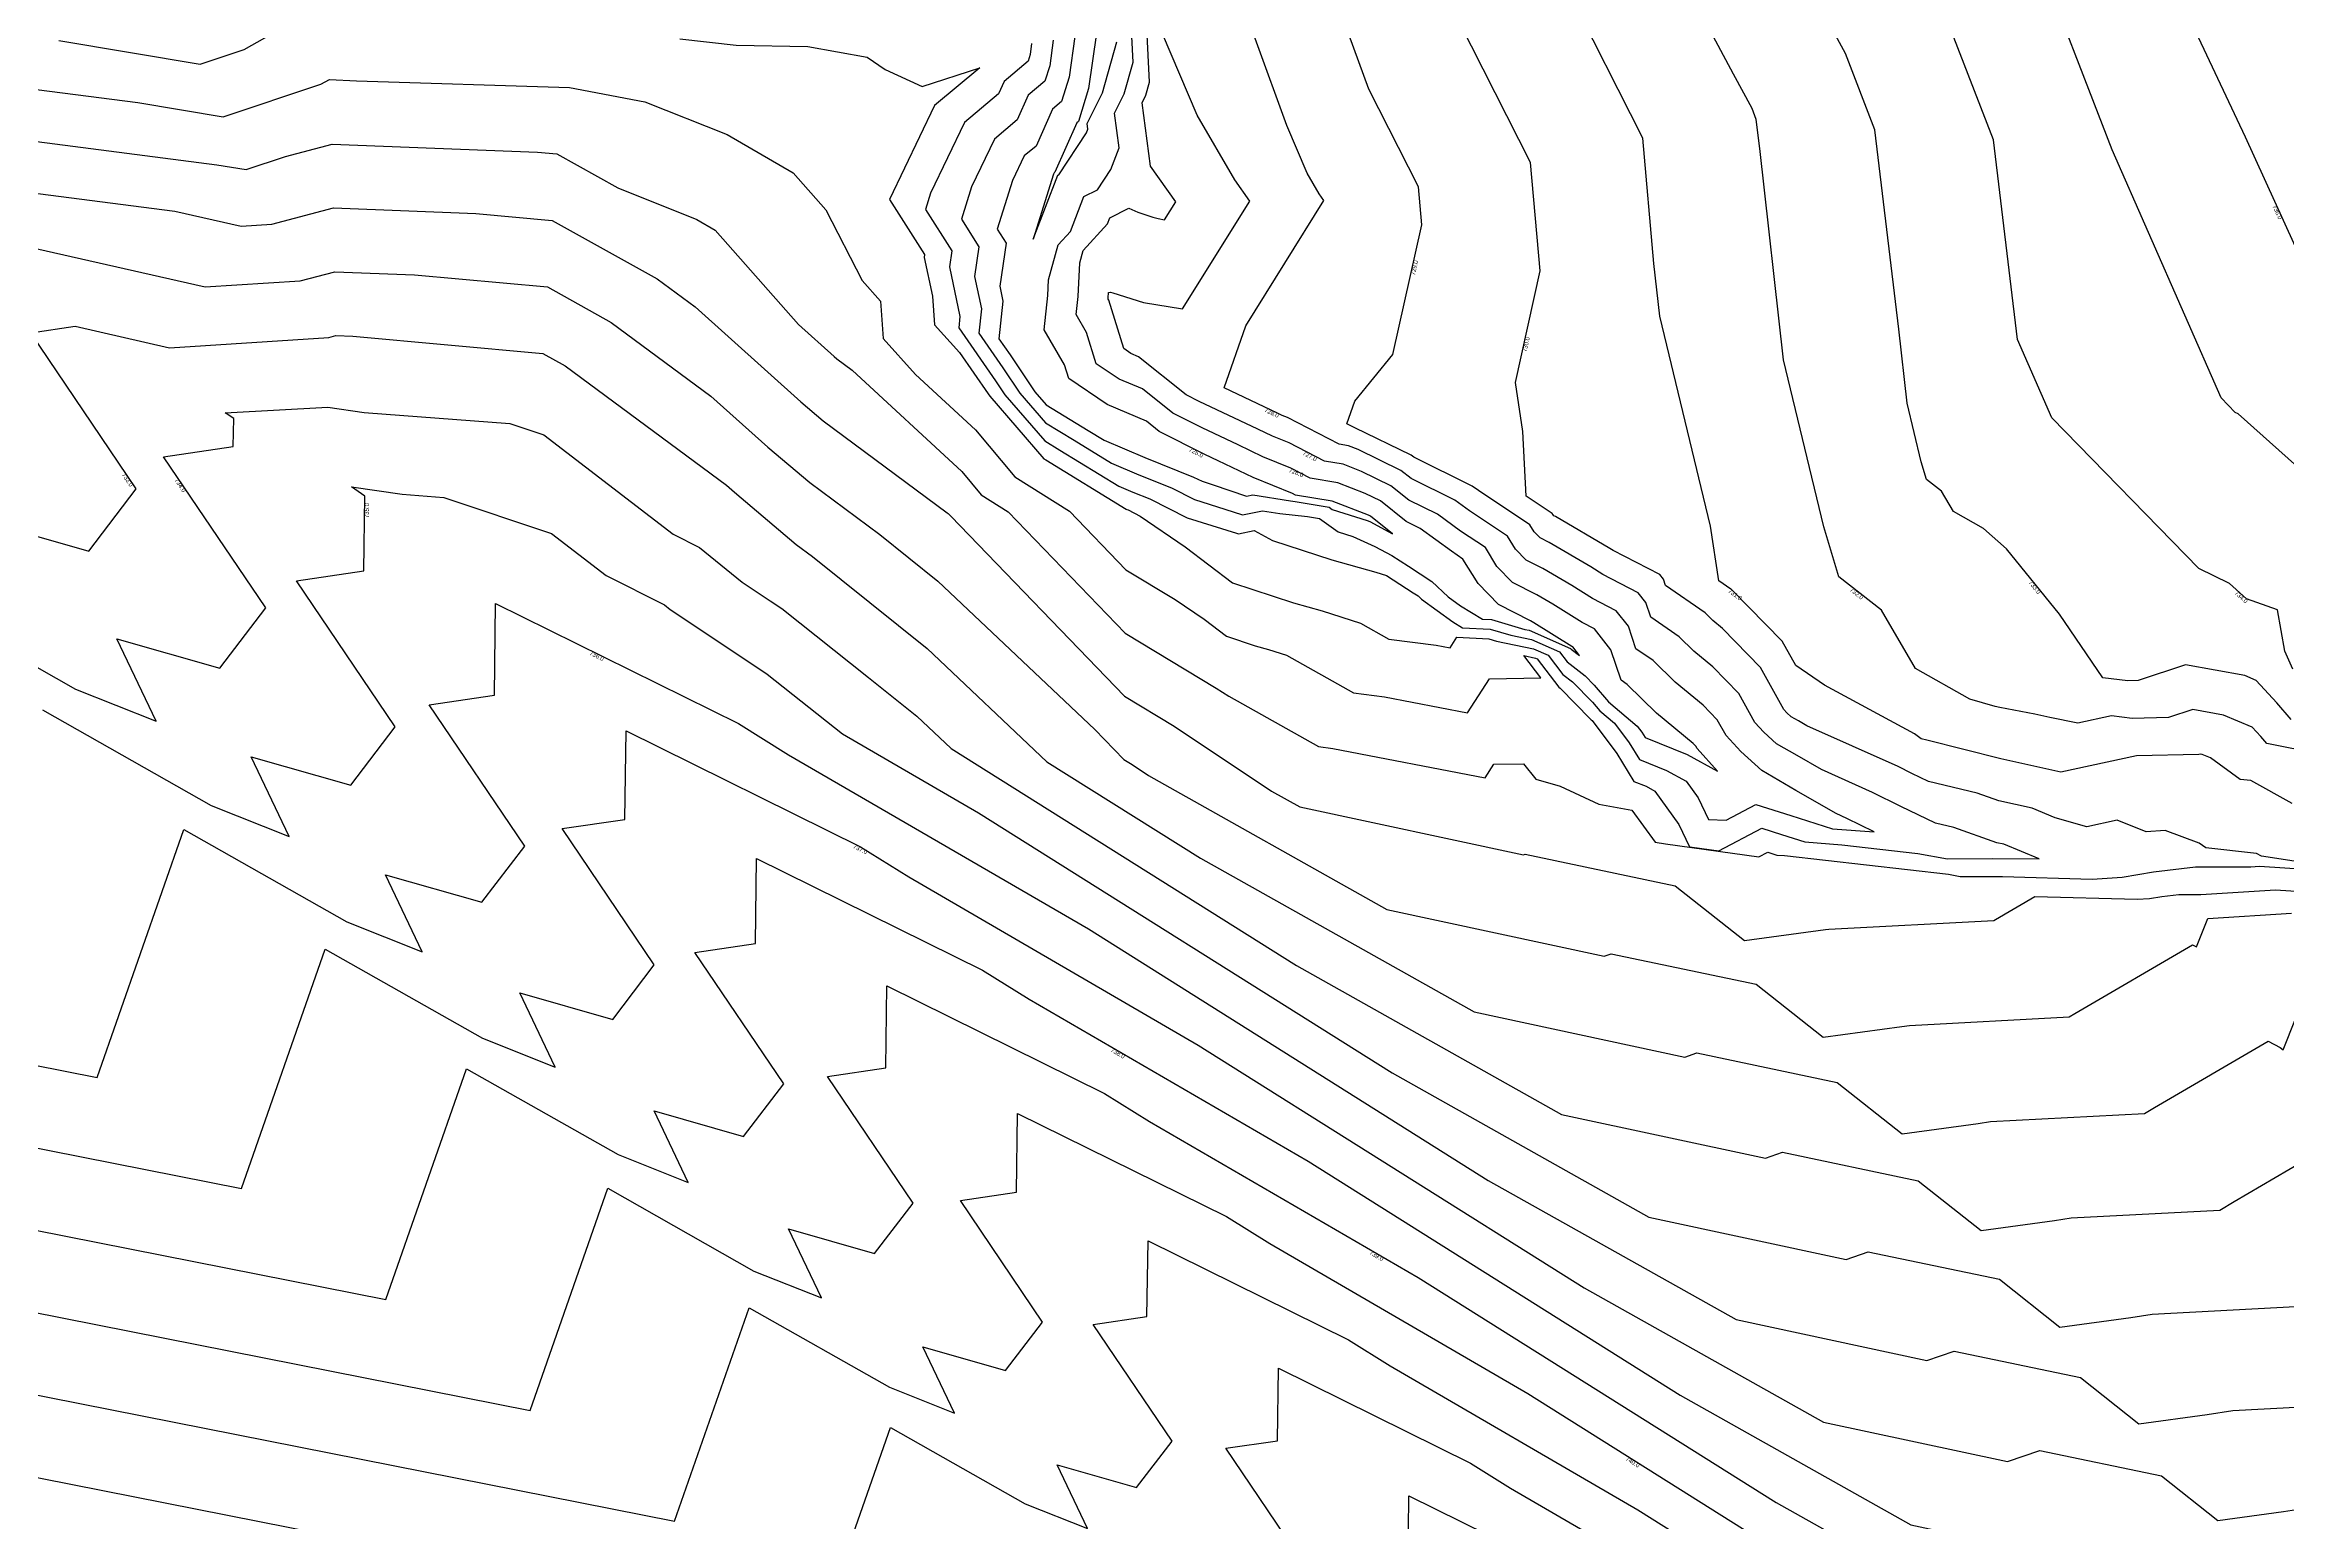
# Model space of a CAD drawing. Extents: x 1684434 to 1702565, y 997334 to 1000228.
# Drawn here: x 1699461.9 to 1699718.4, y 998563.3 to 998732.3 of the extents above; entities that cross this region are included whole.
import ezdxf

# ---------------------------------------------------------------- set-up
doc = ezdxf.new("R2010")
doc.units = 0
doc.layers.add('Default', color=7, linetype='Continuous')

msp = doc.modelspace()

# ---------------------------------------------------------------- linework, layer by layer
at = {"layer": 'Default'}
for points in [[(1699722.03, 998651.21), (1699716.08, 998652.39), (1699715.38, 998653.19), (1699714.39, 998654.27), (1699711.11, 998655.65), (1699707.61, 998656.28), (1699704.82, 998655.36), (1699700.67, 998655.27), (1699698.29, 998655.56), (1699694.43, 998654.73), (1699691.26, 998655.35), (1699689.54, 998655.73), (1699685.51, 998656.51), (1699684.98, 998656.64), (1699682.09, 998657.46), (1699675.88, 998660.96), (1699671.98, 998667.66), (1699667.12, 998671.45), (1699665.38, 998677.18), (1699660.79, 998696.31), (1699658.06, 998720.48), (1699657.66, 998723.78), (1699657.18, 998725.04), (1699655.04, 998728.97), (1699642.01, 998753.4)], [(1699718.87, 998655.15), (1699717.21, 998657.04), (1699714.86, 998659.61), (1699713.55, 998660.16), (1699706.76, 998661.38), (1699701.36, 998659.6), (1699700.17, 998659.58), (1699697.31, 998659.92), (1699692.35, 998667.18), (1699686.27, 998674.68), (1699683.65, 998677), (1699680.23, 998678.93), (1699678.86, 998681.28), (1699677.15, 998682.61), (1699676.54, 998684.62), (1699674.93, 998691.33), (1699673.98, 998699.8), (1699671.23, 998722.62), (1699667.87, 998731.34), (1699656.08, 998753.02)], [(1699721.66, 998638.54), (1699715.44, 998639.5), (1699714.89, 998639.81), (1699709.09, 998640.46), (1699708.34, 998641), (1699704.45, 998642.43), (1699702.27, 998642.3), (1699698.93, 998643.61), (1699695.47, 998642.86), (1699691.85, 998643.89), (1699689.24, 998644.98), (1699685.4, 998645.84), (1699682.95, 998646.71), (1699677.37, 998648.05), (1699675.46, 998648.97), (1699673.9, 998649.74), (1699663.46, 998654.42), (1699662.49, 998654.98), (1699661.67, 998655.46), (1699661.16, 998655.91), (1699660.81, 998656.3), (1699658.14, 998661.1), (1699653.79, 998665.55), (1699652.68, 998666.47), (1699651.8, 998667.33), (1699647.28, 998670.47), (1699647.04, 998671.21), (1699646.64, 998671.71), (1699641.3, 998674.47), (1699640.9, 998674.72), (1699634.69, 998678.37), (1699634.52, 998678.46), (1699634.41, 998678.57), (1699634.32, 998678.71), (1699631.32, 998680.71), (1699630.95, 998688.1), (1699630.1, 998693.7), (1699632.95, 998706.49), (1699631.85, 998718.86), (1699615.62, 998750.87)], [(1699456.72, 998727.76), (1699472.52, 998725.72), (1699482.28, 998724.1), (1699493.46, 998727.84), (1699494.43, 998728.38), (1699497.53, 998728.23), (1699521.89, 998727.46), (1699530.51, 998725.83), (1699539.92, 998722.06), (1699547.5, 998717.68), (1699551.22, 998713.46), (1699555.38, 998705.37), (1699557.47, 998703.01), (1699557.77, 998698.72), (1699561.49, 998694.63), (1699568.36, 998688.29), (1699572.84, 998682.92), (1699579.1, 998678.97), (1699585.55, 998672.28), (1699591.17, 998668.88), (1699594.5, 998666.6), (1699597.05, 998664.67), (1699600.33, 998663.58), (1699601.88, 998663.16), (1699603.92, 998662.48), (1699611.6, 998658.18), (1699615.14, 998657.74), (1699624.63, 998655.9), (1699627.16, 998659.79), (1699633.02, 998659.9), (1699631.07, 998662.45), (1699632.4, 998662.17), (1699632.6, 998662.09), (1699635.09, 998658.83), (1699635.22, 998658.73), (1699638.71, 998655.16), (1699638.77, 998655.1), (1699638.87, 998655.01), (1699641.7, 998651.26), (1699643.67, 998648.04), (1699645.05, 998647.49), (1699646.05, 998646.95), (1699648.81, 998643.12), (1699650.01, 998640.57), (1699650.34, 998640.52), (1699653.39, 998640.09), (1699658.31, 998642.69), (1699660.53, 998641.98), (1699663.2, 998641.13), (1699667.44, 998640.81), (1699676.14, 998639.82), (1699679.52, 998639.21), (1699684.67, 998639.22), (1699690.01, 998639.18), (1699685.98, 998640.86), (1699685.17, 998641.04), (1699680.25, 998642.79), (1699678.16, 998643.29), (1699674.2, 998645.18), (1699670.96, 998646.78), (1699665.13, 998649.4), (1699662.33, 998651), (1699659.98, 998652.37), (1699658.52, 998653.69), (1699657.51, 998654.8), (1699655.67, 998658.1), (1699652.68, 998661.16), (1699650.53, 998662.94), (1699648.83, 998664.6), (1699645.59, 998666.86), (1699645.04, 998668.51), (1699644.15, 998669.64), (1699640.12, 998671.72), (1699638.73, 998672.59), (1699633.97, 998675.39), (1699632.93, 998675.92), (1699632.27, 998676.6), (1699631.77, 998677.4), (1699625.88, 998681.34), (1699625.18, 998681.85), (1699618.47, 998685.15), (1699618.18, 998685.39), (1699611.73, 998688.53), (1699611.66, 998688.56), (1699611.59, 998688.57), (1699610.84, 998688.96), (1699611.74, 998691.57), (1699616.09, 998696.9), (1699619.39, 998711.74), (1699619.01, 998716.07), (1699613.33, 998727.27), (1699605.91, 998747.65)], [(1699722.53, 998702.29), (1699713.63, 998721.78), (1699701.32, 998747.94)], [(1699722.08, 998681.8), (1699712.8, 998690.11), (1699712.46, 998690.28), (1699710.85, 998691.93), (1699698.37, 998720.31), (1699689.25, 998743.95)], [(1699534.51, 998733.01), (1699540.98, 998732.31), (1699549.16, 998732.14), (1699555.95, 998730.92), (1699558.01, 998729.52), (1699562.25, 998727.55), (1699568.83, 998729.71), (1699563.66, 998725.38), (1699558.49, 998714.64), (1699562.52, 998708.33), (1699562.47, 998708.02), (1699563.42, 998703.59), (1699563.65, 998700.29), (1699566.5, 998697.15), (1699569.8, 998692.4), (1699569.97, 998692.14), (1699576.17, 998684.97), (1699576.38, 998684.85), (1699585.57, 998679.21), (1699585.67, 998679.17), (1699585.8, 998679.12), (1699587.2, 998678.42), (1699592.33, 998674.91), (1699597.76, 998670.79), (1699604.73, 998668.49), (1699608.02, 998667.58), (1699612.37, 998666.15), (1699615.62, 998664.33), (1699621.05, 998663.65), (1699622.63, 998663.34), (1699623.42, 998664.55), (1699627.06, 998664.36), (1699627.94, 998664.1), (1699632.17, 998663.23), (1699633.87, 998662.48), (1699635.55, 998660.29), (1699636.65, 998659.44), (1699638.92, 998657.12), (1699639.77, 998656.13), (1699641.45, 998654.7), (1699643.14, 998652.47), (1699644.31, 998650.55), (1699647.41, 998649.31), (1699649.64, 998648.09), (1699651.02, 998646.17), (1699652.19, 998643.69), (1699654.22, 998643.62), (1699657.62, 998645.41), (1699661.6, 998644.15), (1699666.39, 998642.63), (1699671.15, 998642.27), (1699668.02, 998643.82), (1699666.79, 998644.37), (1699662.18, 998647.02), (1699658.3, 998649.29), (1699655.88, 998651.46), (1699654.2, 998653.3), (1699653.2, 998655.1), (1699651.57, 998656.77), (1699648.38, 998659.41), (1699645.86, 998661.88), (1699643.9, 998663.24), (1699643.04, 998665.81), (1699641.65, 998667.57), (1699638.94, 998668.98), (1699636.56, 998670.46), (1699633.26, 998672.4), (1699631.35, 998673.37), (1699630.13, 998674.63), (1699629.22, 998676.1), (1699624.85, 998679.02), (1699623.19, 998680.24), (1699618.19, 998682.7), (1699617.01, 998683.64), (1699612.12, 998686.03), (1699611.03, 998686.45), (1699609.93, 998686.63), (1699604.05, 998689.69), (1699603.44, 998689.93), (1699602.91, 998690.19), (1699596.78, 998693.09), (1699599.26, 998700.19), (1699608.19, 998714.54), (1699607.65, 998715.3), (1699606.28, 998717.64), (1699603.97, 998723.09), (1699597.01, 998742.2)], [(1699718.98, 998645.53), (1699714.22, 998648.14), (1699713, 998648.28), (1699709.62, 998650.74), (1699708.67, 998651.13), (1699708.45, 998651.17), (1699708.28, 998651.12), (1699701.17, 998650.97), (1699692.51, 998649.1), (1699685.64, 998650.63), (1699677.16, 998652.76), (1699676.54, 998652.93), (1699675.76, 998653.48), (1699665.47, 998659.06), (1699662.17, 998661.3), (1699660.62, 998664.1), (1699654.9, 998669.94), (1699654.83, 998670), (1699654.77, 998670.05), (1699653.38, 998671.02), (1699652.42, 998677.25), (1699646.64, 998701.3), (1699645.96, 998707.33), (1699644.7, 998721.65), (1699636.17, 998738.47)], [(1699463.48, 998732.82), (1699479.65, 998730.14), (1699484.7, 998731.82), (1699493.01, 998736.5)], [(1699577.24, 998732.88), (1699576.83, 998729.93), (1699576.28, 998728.18), (1699574.38, 998726.56), (1699573.12, 998723.74), (1699570.5, 998721.54), (1699567.87, 998716.08), (1699566.73, 998712.37), (1699568.74, 998709.21), (1699568.24, 998705.82), (1699569.03, 998702.14), (1699568.73, 998699.34), (1699571.47, 998695.38), (1699573.41, 998692.47), (1699576.34, 998689.08), (1699579.62, 998687.09), (1699583.89, 998684.48), (1699587.04, 998683.13), (1699590.78, 998681.63), (1699593.41, 998680.31), (1699596.87, 998679.22), (1699598.89, 998678.54), (1699601.16, 998679.02), (1699603.16, 998678.69), (1699606.34, 998678.36), (1699607.69, 998678.13), (1699609.82, 998676.6), (1699611.5, 998676.06), (1699614.02, 998674.95), (1699615.97, 998673.9), (1699617.87, 998672.67), (1699620.55, 998670.93), (1699622.41, 998669.18), (1699623.84, 998668.14), (1699626.36, 998666.63), (1699627.36, 998666.58), (1699631.2, 998665.45), (1699631.7, 998665.35), (1699636.42, 998663.27), (1699636.47, 998663.2), (1699637.44, 998662.45), (1699636.67, 998663.44), (1699636.58, 998663.48), (1699632.21, 998666.2), (1699631.83, 998666.43), (1699628.17, 998668.29), (1699625.86, 998670.68), (1699624.11, 998673.5), (1699622.79, 998674.38), (1699619.22, 998677.01), (1699617.63, 998677.79), (1699614.69, 998680.15), (1699612.92, 998681.01), (1699609.78, 998682.23), (1699606.62, 998682.76), (1699604.41, 998683.9), (1699601.21, 998685.18), (1699598.38, 998686.55), (1699594.26, 998688.5), (1699590.91, 998690.2), (1699587.44, 998692.96), (1699584.78, 998694.09), (1699582.15, 998695.85), (1699581.06, 998699.42), (1699579.86, 998701.48), (1699580.08, 998703.52), (1699580.27, 998707.4), (1699580.65, 998708.79), (1699583.45, 998711.86), (1699583.7, 998712.53), (1699585.89, 998713.64), (1699586.93, 998713.2), (1699588.65, 998712.63), (1699589.23, 998712.45), (1699589.98, 998712.33), (1699591.26, 998714.39), (1699588.36, 998718.44), (1699587.4, 998725.71), (1699587.84, 998726.59), (1699588.25, 998728.05), (1699587.84, 998736.58)], [(1699719.04, 998660.9), (1699718.14, 998662.97), (1699717.27, 998667.69), (1699713.74, 998668.93), (1699711.78, 998670.69), (1699708.27, 998672.43), (1699691.48, 998689.67), (1699687.55, 998698.61), (1699684.8, 998721.46), (1699678.56, 998737.64)], [(1699574.77, 998732.47), (1699574.6, 998731.22), (1699574.37, 998730.48), (1699571.61, 998728.13), (1699570.98, 998726.72), (1699567.08, 998723.46), (1699563.18, 998715.36), (1699562.61, 998713.5), (1699565.63, 998708.77), (1699565.36, 998706.92), (1699566.56, 998701.26), (1699566.42, 998699.96), (1699570.63, 998693.89), (1699571.69, 998692.3), (1699576.26, 998687.03), (1699578, 998685.97), (1699584.73, 998681.84), (1699586.36, 998681.15), (1699588.29, 998680.37), (1699592.57, 998678.23), (1699598.19, 998676.47), (1699598.43, 998676.39), (1699600.23, 998676.77), (1699602.33, 998675.63), (1699609.12, 998673.39), (1699614.15, 998672), (1699615.37, 998671.6), (1699618.42, 998669.64), (1699618.98, 998669.28), (1699619.38, 998668.91), (1699622.95, 998666.3), (1699624.07, 998665.63), (1699627.21, 998665.47), (1699629.57, 998664.78), (1699631.93, 998664.29), (1699635.14, 998662.88), (1699636.01, 998661.74), (1699638.07, 998660.15), (1699639.12, 998659.07), (1699640.77, 998657.15), (1699644.03, 998654.38), (1699644.57, 998653.67), (1699644.94, 998653.06), (1699649.76, 998651.13), (1699653.24, 998649.23), (1699650.9, 998651.8), (1699650.73, 998652.1), (1699650.46, 998652.38), (1699646.24, 998655.88), (1699642.89, 998659.15), (1699642.2, 998659.63), (1699641.04, 998663.11), (1699639.16, 998665.51), (1699637.76, 998666.23), (1699634.39, 998668.33), (1699632.54, 998669.42), (1699629.76, 998670.83), (1699628, 998672.66), (1699626.67, 998674.8), (1699623.82, 998676.7), (1699621.21, 998678.62), (1699617.91, 998680.24), (1699615.85, 998681.89), (1699612.52, 998683.52), (1699610.41, 998684.34), (1699608.28, 998684.7), (1699604.23, 998686.8), (1699602.32, 998687.55), (1699600.65, 998688.37), (1699593.95, 998691.54), (1699592.46, 998692.29), (1699586.98, 998696.65), (1699586.13, 998697.01), (1699585.3, 998697.57), (1699583.59, 998703.12), (1699583.52, 998703.25), (1699583.53, 998703.38), (1699583.56, 998704.01), (1699583.8, 998704.04), (1699584.07, 998703.95), (1699587.55, 998702.85), (1699592.04, 998702.13), (1699599.72, 998714.46), (1699598, 998716.87), (1699593.69, 998724.29), (1699589.75, 998733.59)], [(1699579.71, 998733.28), (1699579.06, 998728.63), (1699578.2, 998725.87), (1699577.16, 998724.99), (1699575.27, 998720.75), (1699573.91, 998719.62), (1699572.56, 998716.8), (1699570.84, 998711.24), (1699571.85, 998709.66), (1699571.13, 998704.72), (1699571.49, 998703.01), (1699571.03, 998698.71), (1699572.3, 998696.88), (1699575.12, 998692.64), (1699576.43, 998691.13), (1699581.24, 998688.21), (1699583.05, 998687.11), (1699587.73, 998685.11), (1699593.27, 998682.88), (1699594.26, 998682.39), (1699595.55, 998681.98), (1699599.35, 998680.69), (1699600.07, 998680.85), (1699604.39, 998680.14), (1699604.92, 998680.09), (1699608.81, 998679.44), (1699609.16, 998679.18), (1699613.15, 998677.92), (1699613.44, 998677.79), (1699616.03, 998676.39), (1699613.52, 998678.4), (1699613.31, 998678.5), (1699609.16, 998680.12), (1699604.96, 998680.82), (1699604.59, 998681.01), (1699600.09, 998682.81), (1699596.12, 998684.73), (1699594.58, 998685.46), (1699589.36, 998688.1), (1699587.89, 998689.27), (1699583.42, 998691.17), (1699579.01, 998694.14), (1699578.52, 998695.73), (1699576.2, 998699.71), (1699576.62, 998703.65), (1699576.71, 998705.46), (1699577.8, 998709.45), (1699579.2, 998710.98), (1699580.73, 998714.97), (1699582.29, 998715.76), (1699583.83, 998718.08), (1699584.79, 998720.56), (1699584.26, 998724.53), (1699585.35, 998726.73), (1699586.37, 998730.36), (1699586.12, 998735.52)], [(1699582.18, 998733.69), (1699581.29, 998727.34), (1699580.11, 998723.57), (1699579.94, 998723.42), (1699577.42, 998717.77), (1699577.33, 998717.7), (1699577.25, 998717.52), (1699574.96, 998710.1), (1699577.76, 998717.41), (1699577.86, 998717.46), (1699581.05, 998722.27), (1699581.21, 998722.68), (1699581.12, 998723.34), (1699582.86, 998726.86), (1699584.5, 998732.67)], [(1699454.75, 998722.09), (1699481.56, 998718.62), (1699484.91, 998718.06), (1699489.42, 998719.57), (1699494.75, 998720.97), (1699518.25, 998720.07), (1699520.44, 998719.87), (1699527.44, 998715.97), (1699536.48, 998712.35), (1699538.57, 998711.14), (1699548.09, 998700.33), (1699552.18, 998696.67), (1699552.48, 998696.41), (1699554.22, 998695.12), (1699566.78, 998683.52), (1699569, 998680.86), (1699572.1, 998678.9), (1699585.47, 998665.03), (1699595.89, 998658.74), (1699597.31, 998657.79), (1699607.58, 998652.03), (1699609.22, 998651.82), (1699626.63, 998648.46), (1699627.64, 998650.02), (1699631.04, 998650.08), (1699632.44, 998648.31), (1699635.23, 998647.5), (1699639.66, 998645.45), (1699643.41, 998644.76), (1699646.11, 998641.09), (1699647.27, 998640.9), (1699657.95, 998639.41), (1699658.99, 998639.96), (1699659.46, 998639.81), (1699660.02, 998639.63), (1699660.91, 998639.56), (1699679.64, 998637.43), (1699680.99, 998637.18), (1699683.05, 998637.19), (1699685.84, 998637.17), (1699696.07, 998636.88), (1699699.52, 998637.08), (1699703.09, 998637.71), (1699707.92, 998638.27), (1699714.22, 998638.28), (1699715.22, 998638.34), (1699721.61, 998637.93)], [(1699452.78, 998716.41), (1699476.76, 998713.31), (1699484.33, 998711.59), (1699487.84, 998711.81), (1699494.89, 998713.67), (1699511.2, 998713.04), (1699519.91, 998712.25), (1699531.91, 998705.56), (1699536.27, 998702.34), (1699548.38, 998691.49), (1699550.93, 998689.33), (1699565.1, 998678.79), (1699565.21, 998678.7), (1699565.51, 998678.42), (1699585.39, 998657.79), (1699591.07, 998654.36), (1699602.22, 998646.94), (1699605.43, 998645.14), (1699631.04, 998639.64), (1699631.23, 998639.71), (1699648.37, 998636.11), (1699656.3, 998629.84), (1699665.57, 998631.1), (1699665.95, 998631.16), (1699684.84, 998632.15), (1699685.01, 998632.25), (1699689.54, 998634.9), (1699701.25, 998634.57), (1699702.63, 998634.65), (1699704.06, 998634.9), (1699705.99, 998635.13), (1699708.51, 998635.13), (1699717.06, 998635.66), (1699721.17, 998635.39)], [(1699456.8, 998709.95), (1699480.23, 998704.64), (1699491.09, 998705.33), (1699495.04, 998706.36), (1699504.16, 998706.01), (1699519.38, 998704.63), (1699526.65, 998700.58), (1699538.07, 998692.15), (1699544.58, 998686.31), (1699549.38, 998682.26), (1699557.4, 998676.29), (1699564.02, 998670.98), (1699582, 998653.98), (1699585.31, 998650.55), (1699586.26, 998649.97), (1699588.12, 998648.74), (1699615.41, 998633.4), (1699640.27, 998628.07), (1699641.05, 998628.34), (1699657.64, 998624.85), (1699665.32, 998618.78), (1699674.31, 998620), (1699675.2, 998620.14), (1699693.47, 998621.1), (1699694.12, 998621.5), (1699707.58, 998629.36), (1699707.93, 998629.17), (1699708.01, 998629.11), (1699709.31, 998632.38), (1699718.9, 998632.98)], [(1699454.76, 998677.87), (1699466.91, 998674.4), (1699472.34, 998681.52), (1699460.28, 998699.38), (1699465.36, 998700.13), (1699476.13, 998697.68), (1699494.35, 998698.84), (1699495.18, 998699.06), (1699497.11, 998698.99), (1699518.84, 998697.02), (1699521.4, 998695.59), (1699539.87, 998681.95), (1699540.77, 998681.14), (1699547.83, 998675.18), (1699549.7, 998673.79), (1699562.83, 998663.25), (1699576.52, 998650.31), (1699594.08, 998639.27), (1699625.4, 998621.67), (1699649.5, 998616.5), (1699650.86, 998616.98), (1699666.92, 998613.6), (1699674.35, 998607.72), (1699683.04, 998608.9), (1699684.45, 998609.12), (1699702.09, 998610.05), (1699703.23, 998610.75), (1699716.21, 998618.32), (1699717.6, 998617.59), (1699717.92, 998617.33), (1699722.32, 998628.38)], [(1699445.45, 998669.93), (1699465.38, 998658.62), (1699474.62, 998654.95), (1699470.13, 998664.37), (1699481.89, 998661.01), (1699487.15, 998667.9), (1699475.47, 998685.2), (1699483.44, 998686.37), (1699483.49, 998689.58), (1699482.52, 998690.24), (1699494.27, 998690.86), (1699498.4, 998690.26), (1699515.08, 998689.01), (1699518.96, 998687.71), (1699533.75, 998676.35), (1699536.79, 998674.8), (1699541.64, 998670.85), (1699544.87, 998668.7), (1699546.19, 998667.82), (1699556.12, 998659.95), (1699561.64, 998655.52), (1699565.55, 998651.83), (1699605.05, 998626.98), (1699635.39, 998609.94), (1699658.72, 998604.93), (1699660.67, 998605.61), (1699676.19, 998602.34), (1699683.37, 998596.67), (1699691.78, 998597.81), (1699693.7, 998598.11), (1699710.71, 998599), (1699712.34, 998600), (1699724.83, 998607.29)], [(1699114.31, 998684.16), (1699467.86, 998614.18), (1699477.78, 998642.56), (1699496.42, 998631.99), (1699505.05, 998628.56), (1699500.86, 998637.36), (1699511.86, 998634.22), (1699516.78, 998640.66), (1699505.86, 998656.83), (1699513.31, 998657.93), (1699513.44, 998668.42), (1699541.22, 998654.68), (1699546.97, 998651.1), (1699581.27, 998631.17), (1699627, 998602.4), (1699655.36, 998586.47), (1699677.18, 998581.79), (1699680.3, 998582.87), (1699694.74, 998579.84), (1699701.43, 998574.55), (1699709.25, 998575.61), (1699712.19, 998576.07), (1699727.96, 998576.91)], [(1699461.61, 998656.24), (1699480.9, 998645.31), (1699489.84, 998641.75), (1699485.49, 998650.87), (1699496.87, 998647.61), (1699501.97, 998654.28), (1699490.66, 998671.01), (1699498.38, 998672.15), (1699498.49, 998680.71), (1699496.98, 998681.75), (1699502.75, 998680.91), (1699507.51, 998680.55), (1699519.84, 998676.43), (1699526.1, 998671.63), (1699532.77, 998668.24), (1699533.42, 998667.71), (1699541.29, 998662.48), (1699544.52, 998660.32), (1699553.12, 998653.51), (1699568.7, 998644.46), (1699616.02, 998614.69), (1699645.38, 998598.2), (1699667.95, 998593.36), (1699670.48, 998594.24), (1699685.47, 998591.09), (1699692.4, 998585.61), (1699700.51, 998586.71), (1699702.94, 998587.09), (1699719.34, 998587.95)], [(1699143.13, 998669.02), (1699484.37, 998601.48), (1699493.95, 998628.87), (1699511.94, 998618.67), (1699520.27, 998615.36), (1699516.22, 998623.86), (1699526.84, 998620.82), (1699531.59, 998627.05), (1699521.05, 998642.65), (1699528.24, 998643.71), (1699528.37, 998653.83), (1699555.18, 998640.57), (1699560.73, 998637.12), (1699593.83, 998617.88), (1699637.97, 998590.11), (1699665.35, 998574.74), (1699686.41, 998570.22), (1699690.11, 998571.51), (1699704.02, 998568.58), (1699710.45, 998563.49), (1699717.98, 998564.51), (1699721.44, 998565.06)], [(1699171.95, 998653.89), (1699500.89, 998588.78), (1699510.12, 998615.18), (1699527.46, 998605.35), (1699535.49, 998602.16), (1699531.59, 998610.35), (1699541.82, 998607.43), (1699546.4, 998613.43), (1699536.24, 998628.47), (1699543.17, 998629.49), (1699543.3, 998639.25), (1699569.14, 998626.46), (1699574.49, 998623.13), (1699606.4, 998604.59), (1699648.95, 998577.83), (1699675.34, 998563), (1699695.64, 998558.65), (1699699.92, 998560.14), (1699713.29, 998557.33), (1699719.48, 998552.44)], [(1699200.77, 998638.76), (1699517.4, 998576.08), (1699526.28, 998601.5), (1699542.98, 998592.03), (1699550.71, 998588.96), (1699546.95, 998596.85), (1699556.8, 998594.03), (1699561.21, 998599.81), (1699551.43, 998614.28), (1699558.1, 998615.27), (1699558.22, 998624.66), (1699583.1, 998612.36), (1699588.25, 998609.15), (1699618.97, 998591.3), (1699659.92, 998565.54), (1699685.33, 998551.27), (1699704.86, 998547.08), (1699709.73, 998548.77), (1699722.57, 998546.07)], [(1699229.58, 998623.62), (1699533.91, 998563.39), (1699542.45, 998587.81), (1699558.5, 998578.72), (1699565.93, 998575.76), (1699562.32, 998583.34), (1699571.78, 998580.64), (1699576.02, 998586.19), (1699566.62, 998600.1), (1699573.03, 998601.05), (1699573.15, 998610.07), (1699597.06, 998598.25), (1699602.01, 998595.17), (1699631.53, 998578.01), (1699670.9, 998553.25), (1699695.31, 998539.54), (1699714.09, 998535.51), (1699719.55, 998537.4)], [(1699258.4, 998608.49), (1699550.43, 998550.69), (1699558.62, 998574.13), (1699574.02, 998565.4), (1699581.15, 998562.56), (1699577.68, 998569.84), (1699586.76, 998567.24), (1699590.83, 998572.57), (1699581.81, 998585.92), (1699587.96, 998586.83), (1699588.08, 998595.49), (1699611.02, 998584.14), (1699615.77, 998581.18), (1699644.1, 998564.72), (1699681.87, 998540.96), (1699705.3, 998527.8), (1699723.32, 998523.94)], [(1699287.22, 998593.36), (1699566.94, 998537.99), (1699574.79, 998560.44), (1699589.54, 998552.08), (1699596.37, 998549.37), (1699593.05, 998556.33), (1699601.75, 998553.85), (1699605.64, 998558.95), (1699597, 998571.74), (1699602.9, 998572.6), (1699603, 998580.9), (1699624.98, 998570.03), (1699629.53, 998567.2), (1699656.66, 998551.43), (1699692.85, 998528.67), (1699715.29, 998516.07), (1699732.55, 998512.37)], [(1699316.04, 998578.22), (1699583.45, 998525.29), (1699590.96, 998546.76), (1699605.06, 998538.76), (1699611.58, 998536.17), (1699608.41, 998542.83), (1699616.73, 998540.45), (1699620.45, 998545.33), (1699612.19, 998557.55), (1699617.83, 998558.38), (1699617.93, 998566.32), (1699638.94, 998555.93), (1699643.29, 998553.22), (1699669.23, 998538.14), (1699703.82, 998516.39), (1699725.27, 998504.33)]]:
    msp.add_lwpolyline(points, dxfattribs=at)

# ---------------------------------------------------------------- texts
for s, rotation, p in [(' 736.0', 294.5395, (1699716.61, 998714.05)), (' 729.0', 77.4709, (1699618.57, 998705.74)), (' 730.0', 77.4709, (1699631.34, 998696.97)), (' 728.0', 334.6657, (1699601.17, 998690.46)), (' 725.0', 333.0918, (1699592.53, 998685.94)), (' 727.0', 332.5819, (1699605.54, 998685.55)), (' 733.0', 304.0398, (1699470.54, 998683.3)), (' 734.0', 304.0398, (1699476.58, 998682.67)), (' 726.0', 338.2751, (1699603.96, 998683.55)), (' 735.0', 89.2493, (1699498.95, 998677.99)), (' 731.0', 325.1372, (1699654.23, 998669.82)), (' 732.0', 322.084, (1699668.16, 998670)), (' 733.0', 309.0501, (1699688.66, 998670.94)), (' 734.0', 318.165, (1699712.18, 998669.66)), (' 736.0', 333.6779, (1699523.96, 998662.65)), (' 737.0', 333.6779, (1699554.11, 998640.54)), (' 738.0', 329.8427, (1699583.59, 998617.26)), (' 739.0', 329.8427, (1699613.18, 998594.09)), (' 740.0', 327.8297, (1699642.5, 998570.52))]:
    msp.add_text(s, height=0.5, rotation=rotation, dxfattribs=at).set_placement(p)

doc.saveas('drawing.dxf')
